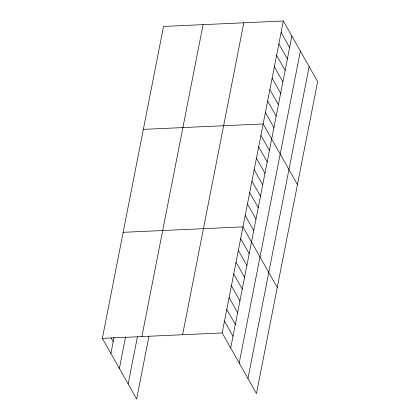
<?xml version="1.0" encoding="UTF-8"?>
<svg xmlns="http://www.w3.org/2000/svg" width="420" height="420" viewBox="0 0 420 420"><rect width="100%" height="100%" fill="white"/><g stroke="black" fill="none" stroke-linecap="round" stroke-linejoin="round"><path stroke-width="0.63" d="M148.942 336.357L136.657 399L102.359 338.378L163.537 26.439L283.343 21L317.641 81.622L256.463 393.561L222.164 332.934L283.343 21M110.885 353.451L114.051 337.323M119.39 368.482L125.596 336.851M128.153 383.969L137.398 336.83M141.892 336.583L203.075 24.643M182.627 334.73L243.81 22.796M230.69 348.012L291.874 36.073M239.195 363.043L300.379 51.104M247.958 378.53L309.141 66.591M143.346 129.381L263.156 123.937L297.455 184.564M123.16 232.318L242.965 226.879L277.263 287.5M102.359 338.378L222.164 332.934M281.101 32.44L289.627 47.513M278.859 43.874L287.385 58.952M276.612 55.314L285.143 70.387M274.37 66.749L282.901 81.827M272.129 78.188L280.655 93.261M269.881 89.628L278.413 104.701M267.64 101.062L276.171 116.141M265.398 112.502L273.924 127.575M260.909 135.377L269.441 150.449M258.668 146.816L267.194 161.889M256.426 158.251L264.952 173.329M254.179 169.691L262.71 184.763M251.937 181.125L260.468 196.203M249.695 192.565L258.221 207.638M247.448 204.005L255.98 219.077M245.207 215.439L253.738 230.512M240.655 238.66L249.181 253.738M238.34 250.446L246.871 265.519M236.03 262.232L244.561 277.305M233.72 274.013L242.246 289.091M231.41 285.8L239.935 300.872M229.094 297.581L237.626 312.659M226.784 309.367L235.316 324.44M224.474 321.153L233.006 336.226M110.985 337.759L113.195 341.665"/></g></svg>
